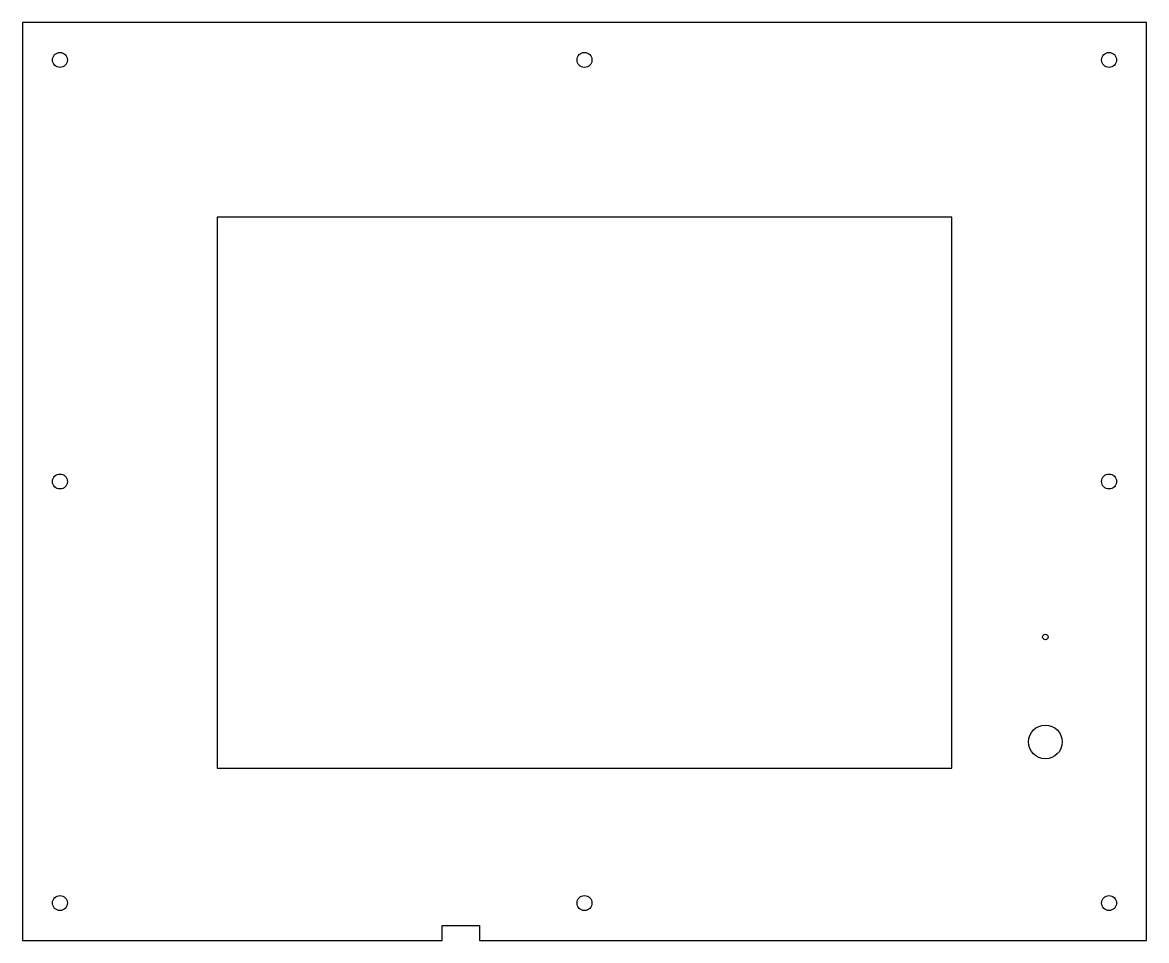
# Model space of a CAD drawing. Header units: millimetres. Extents: x -150 to 150, y -122 to 122.
import ezdxf

# ---------------------------------------------------------------- set-up
doc = ezdxf.new("R2010")
doc.units = ezdxf.units.MM
doc.layers.get('0').update_dxf_attribs({"linetype": 'CONTINUOUS'})

msp = doc.modelspace()

# ---------------------------------------------------------------- linework, layer by layer
for p, q in [((150, 122.5), (-150, 122.5)), ((-150, 122.5), (-150, -122.5)), ((150, -122.5), (150, 122.5)), ((-38, -122.5), (-38, -118.5)), ((-38, -118.5), (-28, -118.5)), ((-28, -118.5), (-28, -122.5)), ((-150, -122.5), (-38, -122.5)), ((-28, -122.5), (150, -122.5))]:
    msp.add_line(p, q)
msp.add_lwpolyline([(98, 70.5), (-98, 70.5), (-98, -76.5), (98, -76.5)], close=True)
for centre, radius in [((-140, 112.5), 2), ((0, 112.5), 2), ((140, 112.5), 2), ((-140, 0), 2), ((140, 0), 2), ((123, -41.5), 0.75), ((123, -69.5), 4.5), ((-140, -112.5), 2), ((0, -112.5), 2), ((140, -112.5), 2)]:
    msp.add_circle(centre, radius)

doc.saveas('drawing.dxf')
